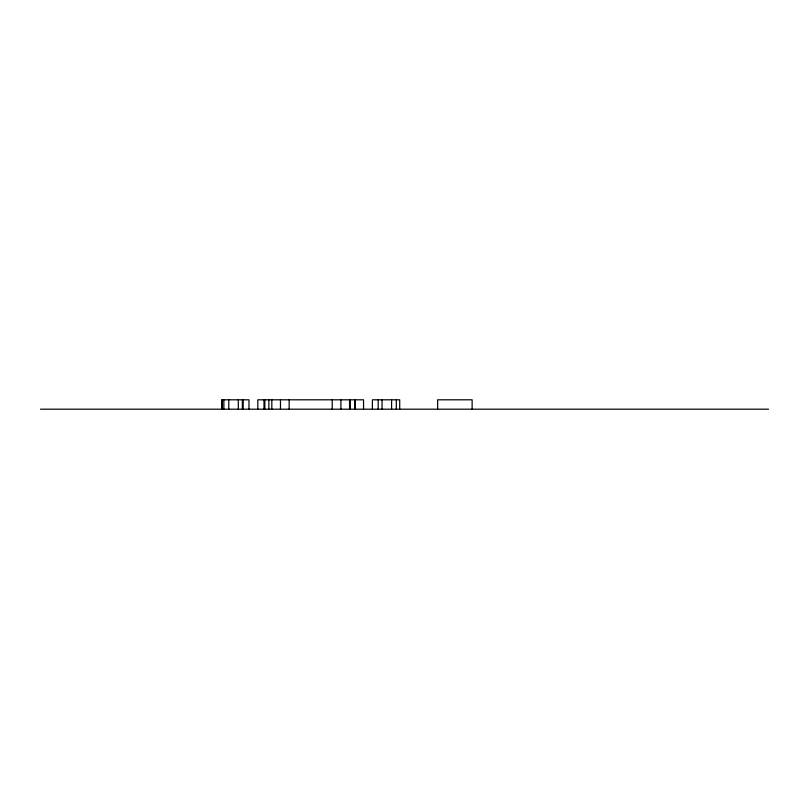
<?xml version="1.0" encoding="UTF-8"?>
<svg xmlns="http://www.w3.org/2000/svg" width="809" height="809" viewBox="0 0 809 809"><rect width="100%" height="100%" fill="white"/><g stroke="black" fill="none" stroke-linecap="round" stroke-linejoin="round"><path stroke-width="1.21" d="M40.45 409.192L768.55 409.192M472.132 409.192L472.132 399.808L437.629 399.808L437.629 409.192M399.717 409.192L399.717 399.808L372.393 399.808L372.393 409.192M396.329 399.808L396.329 409.192M391.596 399.808L391.596 409.192M382.05 399.808L382.05 409.192M378.187 399.808L378.187 409.192M363.554 409.192L363.554 399.808L257.818 399.808L257.818 409.192M355.171 399.808L355.171 409.192M354.939 399.808L354.939 409.192M350.206 399.808L350.206 409.192M349.549 399.808L349.549 409.192M340.913 399.808L340.913 409.192M332.216 399.808L332.216 409.192M289.157 399.808L289.157 409.192M280.47 399.808L280.47 409.192M271.824 399.808L271.824 409.192M268.861 399.808L268.861 409.192M264.826 399.808L264.826 409.192M263.997 399.808L263.997 409.192M248.98 409.192L248.98 399.808L221.666 399.808L221.666 409.192M243.185 399.808L243.185 409.192M242.356 399.808L242.356 409.192M238.321 399.808L238.321 409.192M228.775 399.808L228.775 409.192M223.871 399.808L223.871 409.192M222.141 399.808L222.141 409.192"/></g></svg>
